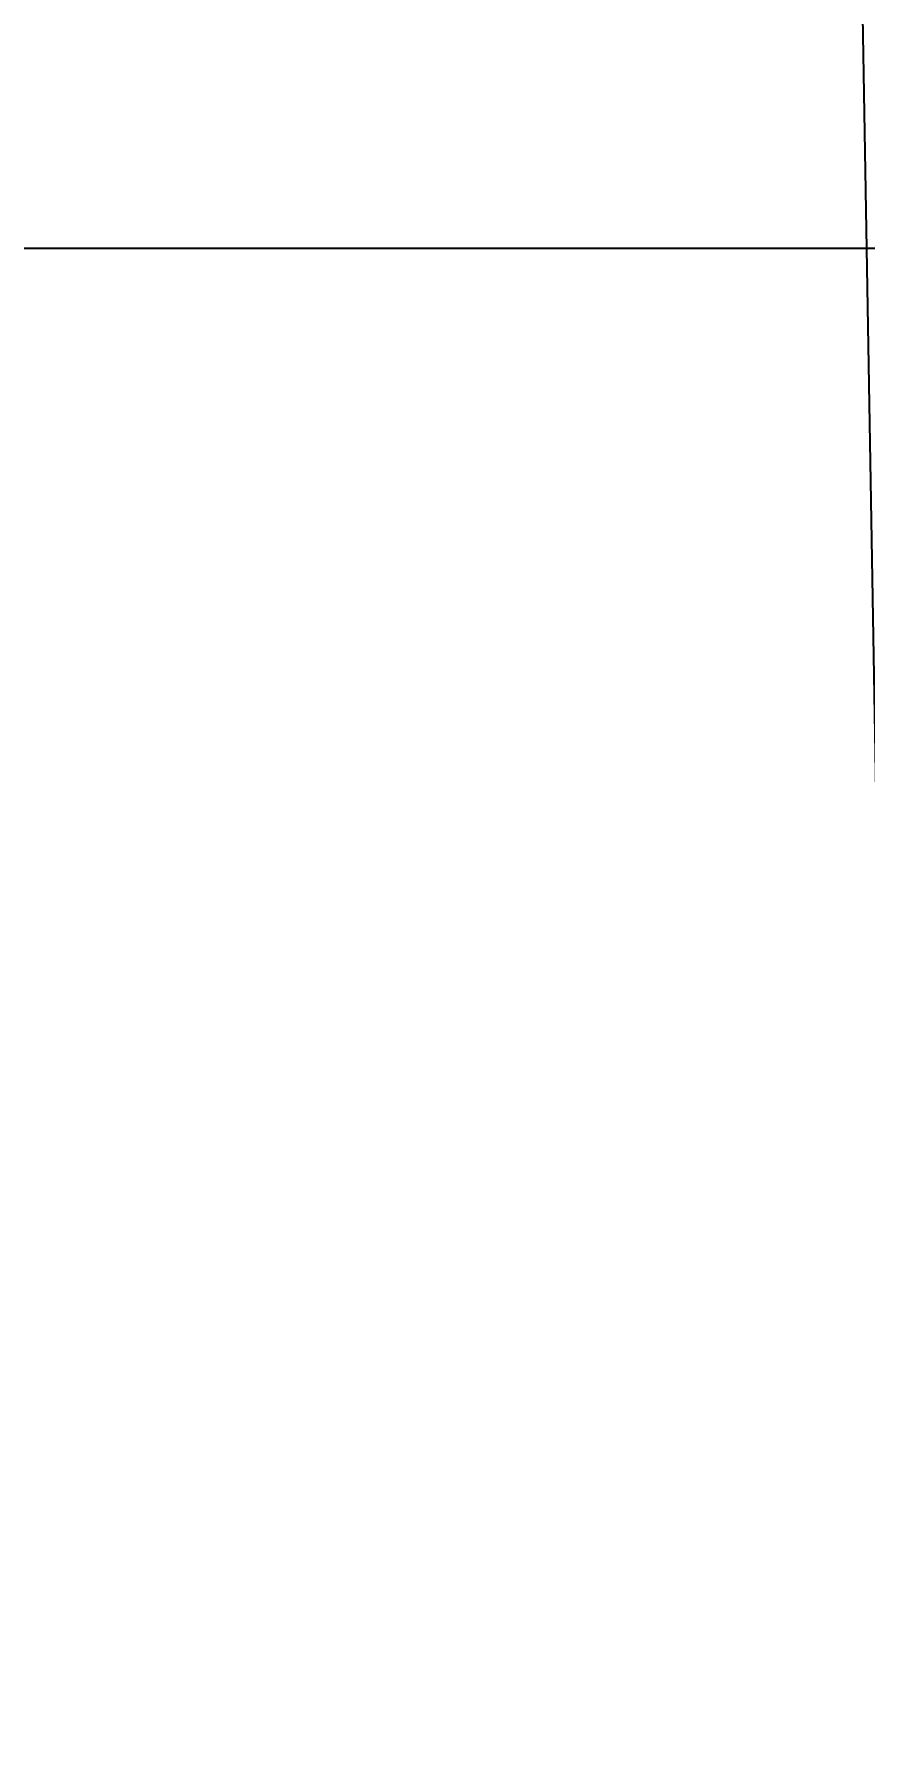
# Model space of a CAD drawing. Header units: inches. Extents: x -4597 to 93300, y -11124 to 5932.
# Drawn here: x 443.67 to 449.5, y -9259.3 to -9247.29 of the extents above; entities that cross this region are included whole.
import ezdxf

# ---------------------------------------------------------------- set-up
doc = ezdxf.new("R2010")
doc.units = ezdxf.units.IN
doc.header["$LTSCALE"] = 0.5
doc.header["$MEASUREMENT"] = 0
doc.header["$PDMODE"] = 66
doc.layers.add('hatch', color=9, linetype='Continuous', lineweight=0)
doc.layers.add('Toilet', color=7, linetype='Continuous', lineweight=25)
doc.styles.get("Standard").update_dxf_attribs({"font": 'arial.ttf'})
doc.dimstyles.new('S8', dxfattribs={"dimtxt": 5, "dimasz": 1, "dimexe": 6, "dimexo": 18, "dimgap": 1.9375, "dimtad": 1, "dimdec": 0, "dimzin": 3, "dimdsep": 46, "dimlunit": 4, "dimtxsty": 'Standard', "dimblk": 'dot 2', "dimcen": 12, "dimse1": 1, "dimse2": 1, "dimclrd": 1, "dimclre": 1, "dimclrt": 256, "dimadec": 0, "dimazin": 0, "dimtfac": 0.75, "dimtdec": 0, "dimtix": 1, "dimtmove": 1, "dimatfit": 3, "dimldrblk": 'DOT', "dimfxl": 1, "dimtolj": 1, "dimtzin": 0, "dimlwd": 9, "dimlwe": 9, "dimarcsym": 0})

# ---------------------------------------------------------------- blocks, each defined once
blk = doc.blocks.new('dot1')
at = {"layer": 'hatch'}
h = blk.add_hatch(color=256, dxfattribs=at)
edge = h.paths.add_edge_path()
edge.add_arc((0, 0), 1, 0, 360)
for p, q in [((0, 3), (0, -3)), ((3, 0), (-3, 0))]:
    blk.add_line(p, q, dxfattribs=at)
blk.add_circle((0, 0), 1, dxfattribs=at)
blk = doc.blocks.new('dot 2')
at = {"layer": 'hatch', "xscale": 0.5, "yscale": 0.5, "zscale": 0.5}
blk.add_blockref('dot1', (0, 0), dxfattribs=at)
blk = doc.blocks.new('*D333')
at = {"layer": 'Defpoints', "color": 0, "transparency": 16777216}
for p in [(449.374, -9240.797), (425.513, -9256.797), (449.65, -9256.797)]:
    blk.add_point(p, dxfattribs=at)
at = {"layer": 'Toilet', "color": 1, "lineweight": 9, "transparency": 16777216}
for p, q in [((425.513, -9239.797), (425.513, -9238.797)), ((425.513, -9240.797), (425.513, -9256.797)), ((425.513, -9257.797), (425.513, -9258.797))]:
    blk.add_line(p, q, dxfattribs=at)
for p, rotation in [((425.513, -9240.797), 270), ((425.513, -9256.797), 90)]:
    blk.add_blockref('dot 2', p, dxfattribs=dict(at, rotation=rotation))
at = {"layer": 'Toilet', "transparency": 16777216, "insert": (421.065, -9248.797), "char_height": 5, "attachment_point": 5, "rotation": 90}
blk.add_mtext('\\A1;1\'-4"', dxfattribs=at)
blk = doc.blocks.new('_Dot')
at = {"color": 0, "linetype": 'ByBlock', "lineweight": -2}
blk.add_line((-0.5, 0), (-1, 0), dxfattribs=at)
at = {"color": 0, "linetype": 'ByBlock', "const_width": 0.5}
blk.add_lwpolyline([(-0.25, 0, 1), (0.25, 0, 1)], format="xyb", close=True, dxfattribs=at)

msp = doc.modelspace()

# ---------------------------------------------------------------- linework, layer by layer
at = {"layer": 'Toilet'}
for p, q in [((444.989, -8986.797), (452.219, -9405.541)), ((396.07, -9248.797), (823.02, -9248.797))]:
    msp.add_line(p, q, dxfattribs=at)

# ---------------------------------------------------------------- dimensions: what is measured, and where the dimension line sits
dim = msp.add_linear_dim(base=(425.513, -9256.797), p1=(449.374, -9240.797), p2=(449.65, -9256.797), angle=90, dimstyle='S8', override={"dimfxl": 2, "dimfxlon": 1, "dimarcsym": 1}, dxfattribs=at)
dim.commit()
dim.dimension.update_dxf_attribs({"geometry": '*D333', "text_midpoint": (421.065, -9248.797)})

doc.saveas('drawing.dxf')
